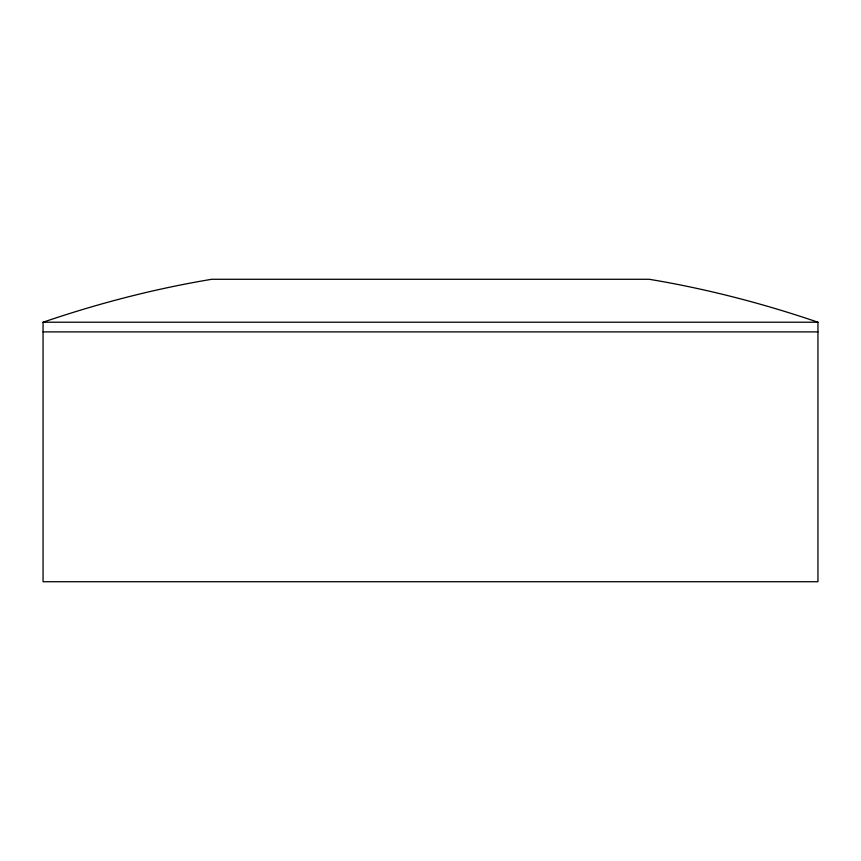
<?xml version="1.0" encoding="UTF-8"?>
<svg xmlns="http://www.w3.org/2000/svg" width="861" height="861" viewBox="0 0 861 861"><rect width="100%" height="100%" fill="white"/><g stroke="black" fill="none" stroke-linecap="round" stroke-linejoin="round"><path stroke-width="1.29" d="M43.05 322.218C98.036 303.459 154.463 288.801 211.795 279.276L649.205 279.276C706.537 288.801 762.964 303.459 817.95 322.218L817.95 581.724L43.05 581.724L43.05 322.218L817.95 322.218M43.05 331.894L817.95 331.894"/></g></svg>
